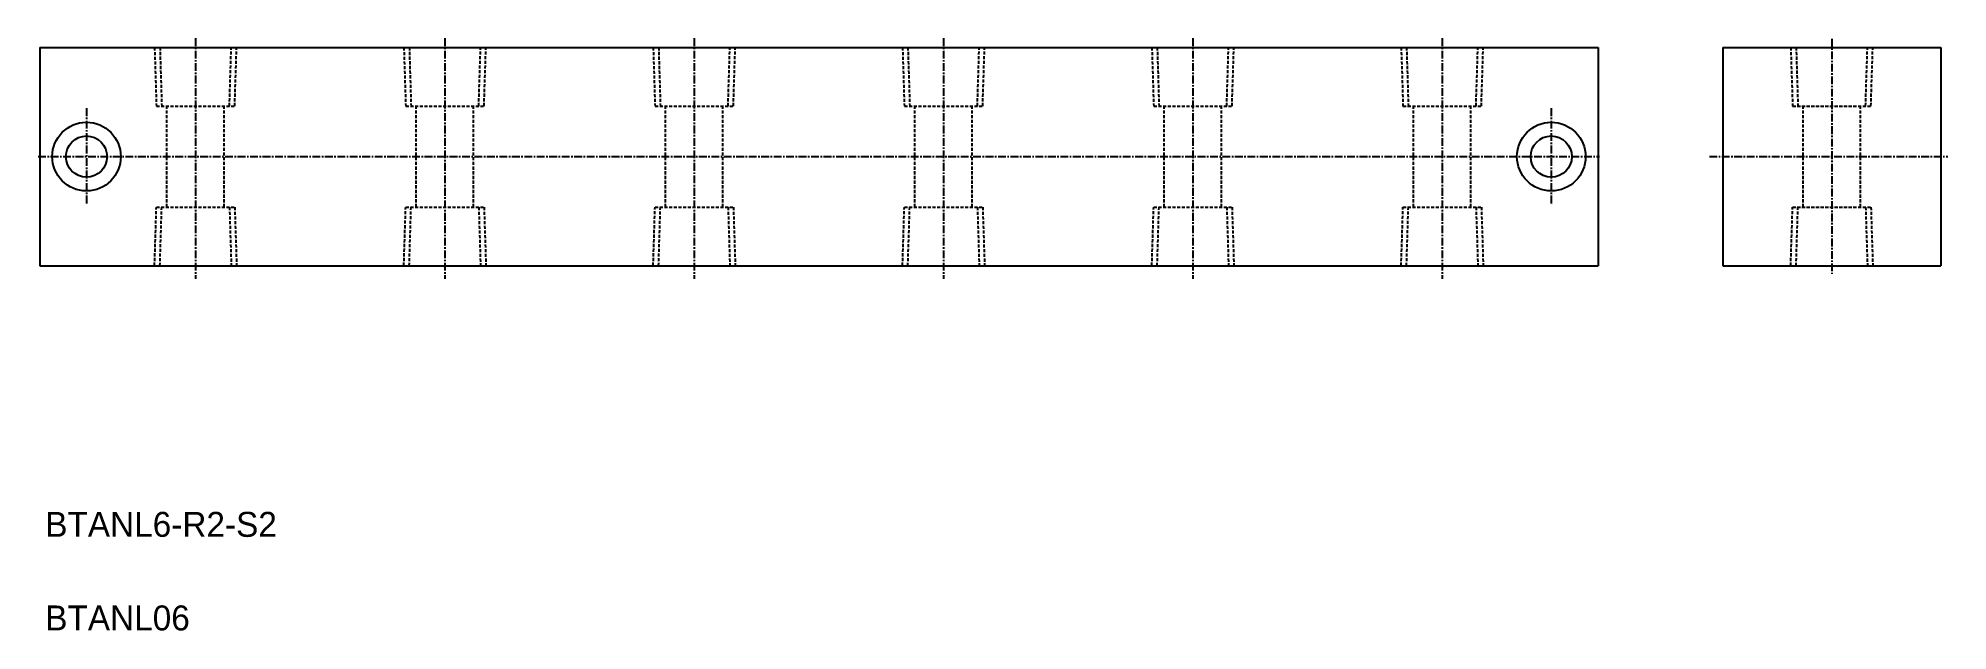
# Model space of a CAD drawing. Extents: x 2618 to 2924, y 712 to 807.
import ezdxf

# ---------------------------------------------------------------- set-up
doc = ezdxf.new("R2010")
doc.units = 0
doc.linetypes.add('CENTER', pattern=[2, 1.25, -0.25, 0.25, -0.25])
doc.linetypes.add('DASHED', pattern=[0.75, 0.5, -0.25])
doc.layers.get('0').update_dxf_attribs({"linetype": 'CONTINUOUS'})
doc.layers.add('CENTER', color=1, linetype='CENTER')

msp = doc.modelspace()

# ---------------------------------------------------------------- linework, layer by layer
for p, q in [((2618.31, 805.95), (2618.31, 770.95)), ((2618.31, 805.95), (2868.31, 805.95)), ((2868.31, 805.95), (2868.31, 770.95)), ((2888.31, 805.95), (2923.31, 805.95)), ((2888.31, 805.95), (2888.31, 770.95)), ((2923.31, 805.95), (2923.31, 770.95)), ((2618.31, 770.95), (2868.31, 770.95)), ((2888.31, 770.95), (2923.31, 770.95))]:
    msp.add_line(p, q)
at = {"color": 3, "linetype": 'DASHED'}
for p, q in [((2636.73, 805.95), (2637.02, 796.55)), ((2637.59, 805.97), (2637.88, 796.55)), ((2648.74, 796.55), (2649.03, 805.97)), ((2649.59, 796.55), (2649.89, 805.95)), ((2676.73, 805.95), (2677.02, 796.55)), ((2677.59, 805.97), (2677.88, 796.55)), ((2688.74, 796.55), (2689.03, 805.97)), ((2689.59, 796.55), (2689.89, 805.95)), ((2716.73, 805.95), (2717.02, 796.55)), ((2717.59, 805.97), (2717.88, 796.55)), ((2728.74, 796.55), (2729.03, 805.97)), ((2729.59, 796.55), (2729.89, 805.95)), ((2756.73, 805.95), (2757.02, 796.55)), ((2757.59, 805.97), (2757.88, 796.55)), ((2768.74, 796.55), (2769.03, 805.97)), ((2769.59, 796.55), (2769.89, 805.95)), ((2796.73, 805.95), (2797.02, 796.55)), ((2797.59, 805.97), (2797.88, 796.55)), ((2808.74, 796.55), (2809.03, 805.97)), ((2809.59, 796.55), (2809.89, 805.95)), ((2836.73, 805.95), (2837.02, 796.55)), ((2837.59, 805.97), (2837.88, 796.55)), ((2848.74, 796.55), (2849.03, 805.97)), ((2849.59, 796.55), (2849.89, 805.95)), ((2899.23, 805.95), (2899.52, 796.55)), ((2900.09, 805.97), (2900.38, 796.55)), ((2911.24, 796.55), (2911.53, 805.97)), ((2912.09, 796.55), (2912.39, 805.95)), ((2637.02, 796.55), (2649.59, 796.55)), ((2638.71, 780.35), (2638.71, 796.55)), ((2647.91, 780.35), (2647.91, 796.55)), ((2677.02, 796.55), (2689.59, 796.55)), ((2678.71, 780.35), (2678.71, 796.55)), ((2687.91, 780.35), (2687.91, 796.55)), ((2717.02, 796.55), (2729.59, 796.55)), ((2718.71, 780.35), (2718.71, 796.55)), ((2727.91, 780.35), (2727.91, 796.55)), ((2757.02, 796.55), (2769.59, 796.55)), ((2758.71, 780.35), (2758.71, 796.55)), ((2767.91, 780.35), (2767.91, 796.55)), ((2797.02, 796.55), (2809.59, 796.55)), ((2798.71, 780.35), (2798.71, 796.55)), ((2807.91, 780.35), (2807.91, 796.55)), ((2837.02, 796.55), (2849.59, 796.55)), ((2838.71, 780.35), (2838.71, 796.55)), ((2847.91, 780.35), (2847.91, 796.55)), ((2899.52, 796.55), (2912.09, 796.55)), ((2901.21, 780.35), (2901.21, 796.55)), ((2910.41, 780.35), (2910.41, 796.55)), ((2636.73, 770.95), (2637.02, 780.35)), ((2637.02, 780.35), (2649.59, 780.35)), ((2637.59, 770.92), (2637.88, 780.35)), ((2648.74, 780.35), (2649.03, 770.92)), ((2649.59, 780.35), (2649.89, 770.95)), ((2676.73, 770.95), (2677.02, 780.35)), ((2677.02, 780.35), (2689.59, 780.35)), ((2677.59, 770.92), (2677.88, 780.35)), ((2688.74, 780.35), (2689.03, 770.92)), ((2689.59, 780.35), (2689.89, 770.95)), ((2716.73, 770.95), (2717.02, 780.35)), ((2717.02, 780.35), (2729.59, 780.35)), ((2717.59, 770.92), (2717.88, 780.35)), ((2728.74, 780.35), (2729.03, 770.92)), ((2729.59, 780.35), (2729.89, 770.95)), ((2756.73, 770.95), (2757.02, 780.35)), ((2757.02, 780.35), (2769.59, 780.35)), ((2757.59, 770.92), (2757.88, 780.35)), ((2768.74, 780.35), (2769.03, 770.92)), ((2769.59, 780.35), (2769.89, 770.95)), ((2796.73, 770.95), (2797.02, 780.35)), ((2797.02, 780.35), (2809.59, 780.35)), ((2797.59, 770.92), (2797.88, 780.35)), ((2808.74, 780.35), (2809.03, 770.92)), ((2809.59, 780.35), (2809.89, 770.95)), ((2836.73, 770.95), (2837.02, 780.35)), ((2837.02, 780.35), (2849.59, 780.35)), ((2837.59, 770.92), (2837.88, 780.35)), ((2848.74, 780.35), (2849.03, 770.92)), ((2849.59, 780.35), (2849.89, 770.95)), ((2899.23, 770.95), (2899.52, 780.35)), ((2899.52, 780.35), (2912.09, 780.35)), ((2900.09, 770.92), (2900.38, 780.35)), ((2911.24, 780.35), (2911.53, 770.92)), ((2912.09, 780.35), (2912.39, 770.95))]:
    msp.add_line(p, q, dxfattribs=at)
for centre, radius in [((2625.81, 788.45), 5.5), ((2860.81, 788.45), 5.5), ((2625.81, 788.45), 3.3), ((2860.81, 788.45), 3.3)]:
    msp.add_circle(centre, radius)
at = {"layer": 'CENTER', "color": 1, "linetype": 'CENTER'}
for p, q in [((2643.31, 807.42), (2643.31, 768.88)), ((2683.31, 807.42), (2683.31, 768.88)), ((2723.31, 807.42), (2723.31, 768.88)), ((2763.31, 807.42), (2763.31, 768.88)), ((2803.31, 807.42), (2803.31, 768.88)), ((2803.31, 807.42), (2803.31, 768.88)), ((2843.31, 807.42), (2843.31, 768.88)), ((2905.81, 807.31), (2905.81, 769.67)), ((2625.81, 796.2), (2625.81, 780.7)), ((2860.81, 796.2), (2860.81, 780.7)), ((2618.06, 788.45), (2638.56, 788.45)), ((2618.06, 788.45), (2868.56, 788.45)), ((2648.06, 788.45), (2868.56, 788.45)), ((2886.17, 788.45), (2924.43, 788.45))]:
    msp.add_line(p, q, dxfattribs=at)

# ---------------------------------------------------------------- texts
for s, p in [('BTANL6-R2-S2', (2619.19, 727.5)), ('BTANL06', (2619.19, 712.5))]:
    msp.add_text(s, height=4).set_placement(p)

doc.saveas('drawing.dxf')
